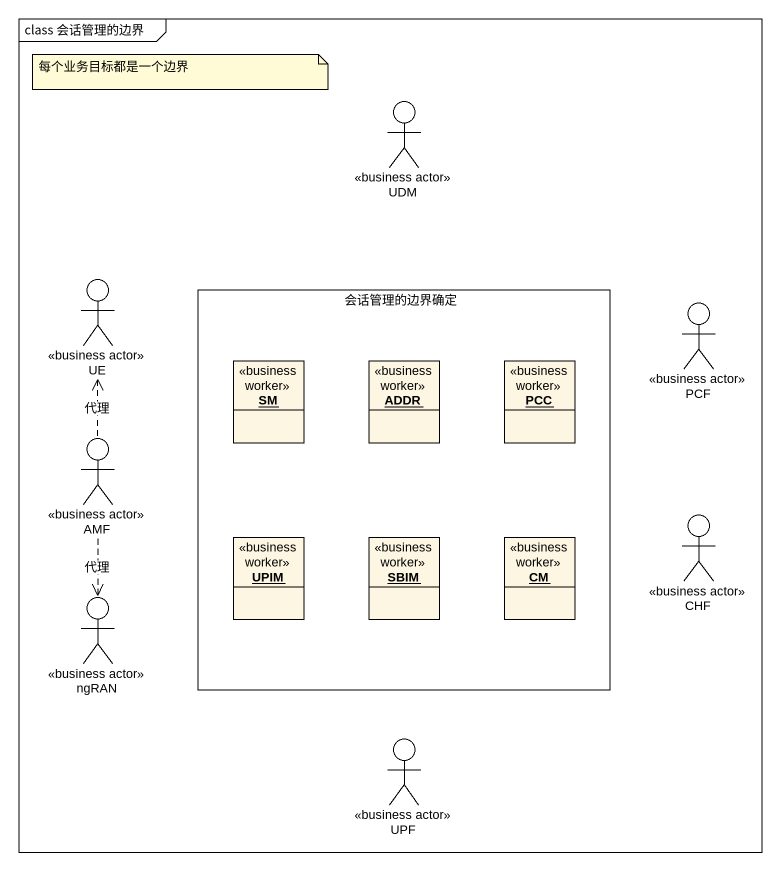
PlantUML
@startuml
mainframe class 会话管理的边界
allowmixing
hide circle
hide empty members
actor UDM <<business actor>>
actor UE <<business actor>>
rectangle 会话管理的边界确定 {
  object SM <<business worker>>
  object ADDR <<business worker>>
  object PCC <<business worker>>
  object UPIM <<business worker>>
  object SBIM <<business worker>>
  object CM <<business worker>>
}
actor PCF <<business actor>>
actor AMF <<business actor>>
actor CHF <<business actor>>
actor ngRAN <<business actor>>
actor UPF <<business actor>>
AMF .up.> UE : 代理
AMF ..> ngRAN : 代理
note as N1
  每个业务目标都是一个边界
end note
@enduml
